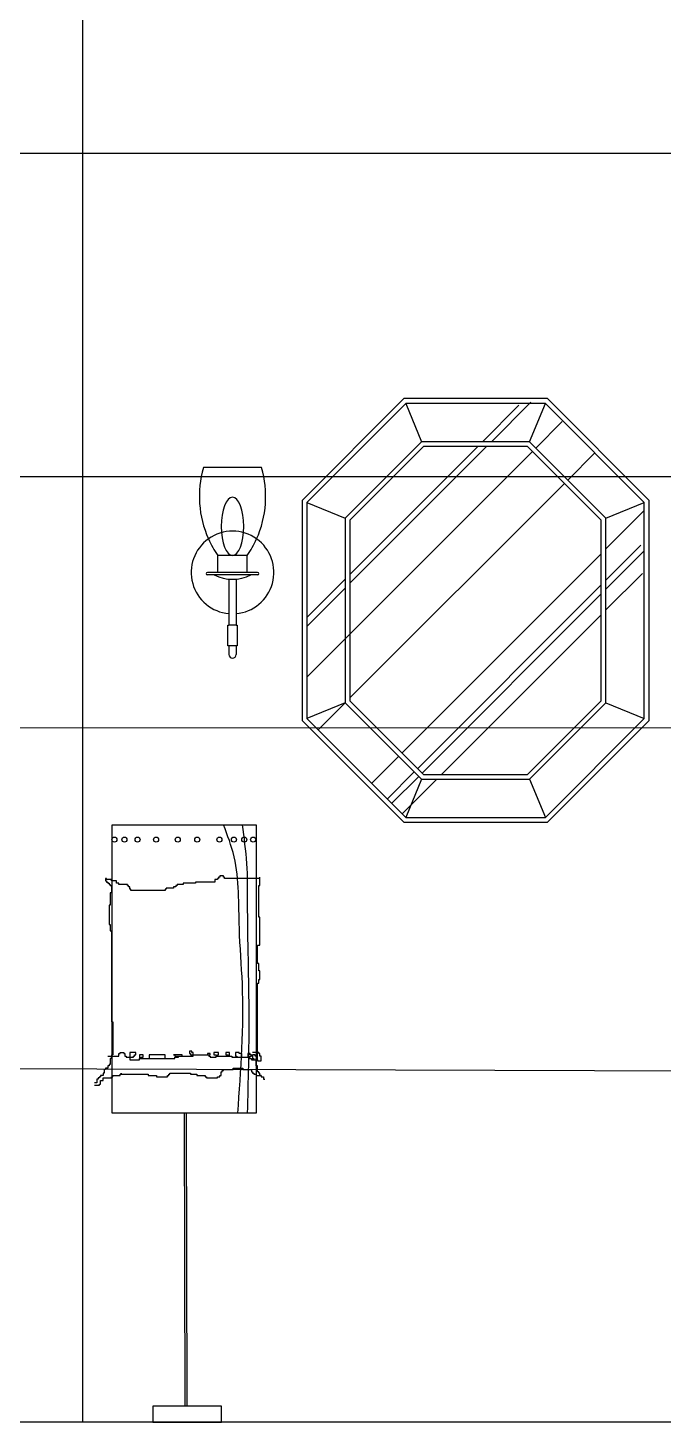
# Model space of a CAD drawing. Extents: x 10753 to 18704, y -5361 to 1140.
# Drawn here: x 13148.2 to 13188.9, y -3575 to -3485.8 of the extents above; entities that cross this region are included whole.
import ezdxf

# ---------------------------------------------------------------- set-up
doc = ezdxf.new("R2010")
doc.units = 0
doc.header["$LTSCALE"] = 30
doc.header["$MEASUREMENT"] = 0
doc.layers.get('0').update_dxf_attribs({"linetype": 'CONTINUOUS'})
doc.layers.add('bath', color=23, linetype='CONTINUOUS')
doc.layers.add('WALL', color=2, linetype='CONTINUOUS')

msp = doc.modelspace()

# ---------------------------------------------------------------- linework, layer by layer
at = {"color": 230}
for p, q in [((13136.26834, -3493.79584), (13333.80021, -3493.79584)), ((13137.11765, -3514.47988), (13344.6565, -3514.47988)), ((13128.95317, -3530.5431), (13334.01733, -3530.57601)), ((13138.5655, -3552.33419), (13350.08461, -3553.0665))]:
    msp.add_line(p, q, dxfattribs=at)
at = {"color": 1}
msp.add_line((13161.95125, -3552.41442), (13162.49645, -3552.41442), dxfattribs=at)
at = {"color": 3}
msp.add_line((13156.18316, -3574.9774), (13160.57098, -3574.9774), dxfattribs=at)
at = {"layer": 'bath'}
for p, q in [((13172.24399, -3509.50504), (13165.73849, -3516.01055)), ((13181.44416, -3509.50504), (13172.24399, -3509.50504)), ((13187.94967, -3516.01055), (13181.44416, -3509.50504)), ((13172.37102, -3509.81172), (13166.04516, -3516.13757)), ((13172.37102, -3509.81172), (13173.38724, -3512.26509)), ((13181.31714, -3509.81172), (13172.37102, -3509.81172)), ((13177.28664, -3512.26509), (13179.62169, -3509.93005)), ((13177.85846, -3512.26509), (13180.38379, -3509.73976)), ((13180.30091, -3512.26509), (13181.31714, -3509.81172)), ((13187.64299, -3516.13757), (13181.31714, -3509.81172)), ((13180.69837, -3512.66255), (13182.38429, -3510.97663)), ((13173.38724, -3512.26509), (13168.49854, -3517.1538)), ((13180.30091, -3512.26509), (13173.38724, -3512.26509)), ((13185.18962, -3517.1538), (13180.30091, -3512.26509)), ((13166.04516, -3527.31576), (13180.48152, -3512.8794)), ((13168.80521, -3521.31834), (13177.55178, -3512.57177)), ((13168.80521, -3520.74652), (13176.97997, -3512.57177)), ((13173.51427, -3512.57177), (13168.80521, -3517.28083)), ((13180.17389, -3512.57177), (13173.51427, -3512.57177)), ((13184.88294, -3517.28083), (13180.17389, -3512.57177)), ((13182.74526, -3514.70945), (13184.48007, -3512.97465)), ((13163.142, -3513.91552), (13159.42883, -3513.91552)), ((13168.80521, -3528.6495), (13182.52841, -3514.9263)), ((13165.73849, -3516.01055), (13165.73849, -3530.10272)), ((13166.04516, -3516.13757), (13168.49854, -3517.1538)), ((13166.04516, -3516.13757), (13166.04516, -3529.97569)), ((13185.18962, -3517.1538), (13187.64299, -3516.13757)), ((13185.18962, -3519.11935), (13187.62372, -3516.68524)), ((13187.64299, -3529.97569), (13187.64299, -3516.13757)), ((13187.94967, -3530.10272), (13187.94967, -3516.01055)), ((13168.49854, -3517.1538), (13168.49854, -3528.95947)), ((13168.80521, -3517.28083), (13168.80521, -3528.83244)), ((13184.88294, -3528.83244), (13184.88294, -3517.28083)), ((13185.18962, -3528.95947), (13185.18962, -3517.1538)), ((13172.14087, -3532.1681), (13184.88294, -3519.42602)), ((13185.18962, -3521.11713), (13187.4332, -3518.87355)), ((13185.18962, -3521.68823), (13187.62372, -3519.25412)), ((13162.22424, -3519.54315), (13160.34659, -3519.54315)), ((13160.34659, -3520.62282), (13160.34659, -3519.54315)), ((13162.22424, -3520.62282), (13162.22424, -3519.54315)), ((13162.89069, -3520.62282), (13159.68014, -3520.62282)), ((13162.89069, -3520.77611), (13159.68014, -3520.77611)), ((13161.05955, -3521.06105), (13161.05955, -3523.25861)), ((13161.51128, -3521.06105), (13161.51128, -3523.25861)), ((13166.04516, -3523.50658), (13168.49854, -3521.0532)), ((13185.18962, -3523.02012), (13187.52846, -3520.68127)), ((13166.04516, -3524.07839), (13168.49854, -3521.62501)), ((13173.13976, -3533.16699), (13184.88294, -3521.4238)), ((13173.42531, -3533.45254), (13184.88294, -3521.9949)), ((13161.05955, -3523.25861), (13161.05955, -3524.00289)), ((13161.51128, -3523.25861), (13161.51128, -3524.00289)), ((13174.66823, -3533.5415), (13184.88294, -3523.32679)), ((13160.9821, -3525.32283), (13160.9821, -3524.00289)), ((13160.9821, -3524.00289), (13161.05955, -3524.00289)), ((13161.51128, -3524.00289), (13161.05955, -3524.00289)), ((13161.51128, -3524.00289), (13161.58873, -3524.00289)), ((13161.58873, -3524.00289), (13161.58873, -3525.32283)), ((13161.05955, -3525.32283), (13160.9821, -3525.32283)), ((13161.51128, -3525.32283), (13161.05955, -3525.32283)), ((13161.05955, -3525.32283), (13161.05955, -3525.87594)), ((13161.58873, -3525.32283), (13161.51128, -3525.32283)), ((13161.51128, -3525.32283), (13161.51128, -3525.87594)), ((13168.49854, -3528.95947), (13166.04516, -3529.97569)), ((13166.76209, -3530.69262), (13168.49854, -3528.95617)), ((13168.49854, -3528.95947), (13173.38724, -3533.84817)), ((13168.80521, -3528.83244), (13173.51427, -3533.5415)), ((13180.17389, -3533.5415), (13184.88294, -3528.83244)), ((13180.30091, -3533.84817), (13185.18962, -3528.95947)), ((13185.18962, -3528.95947), (13187.64299, -3529.97569)), ((13165.73849, -3530.10272), (13172.24399, -3536.60822)), ((13166.04516, -3529.97569), (13172.37102, -3536.30155)), ((13181.31714, -3536.30155), (13187.64299, -3529.97569)), ((13181.44416, -3536.60822), (13187.94967, -3530.10272)), ((13170.18922, -3534.11975), (13171.92402, -3532.38495)), ((13171.18811, -3535.11864), (13172.92291, -3533.38384)), ((13171.47366, -3535.40419), (13173.20846, -3533.66939)), ((13173.51427, -3533.5415), (13180.17389, -3533.5415)), ((13172.1396, -3536.07013), (13174.36156, -3533.84817)), ((13173.38724, -3533.84817), (13172.37102, -3536.30155)), ((13173.38724, -3533.84817), (13180.30091, -3533.84817)), ((13180.30091, -3533.84817), (13181.31714, -3536.30155)), ((13172.37102, -3536.30155), (13181.31714, -3536.30155)), ((13153.58273, -3536.76663), (13162.80912, -3536.76663)), ((13153.58273, -3555.21942), (13153.58273, -3536.76663)), ((13162.80912, -3536.76663), (13162.80912, -3555.21942)), ((13172.24399, -3536.60822), (13181.44416, -3536.60822)), ((13153.228, -3540.19281), (13153.15011, -3540.19281)), ((13153.15011, -3540.19281), (13153.15011, -3540.3485)), ((13153.15011, -3540.3485), (13153.228, -3540.3485)), ((13153.228, -3540.27066), (13153.228, -3540.19281)), ((13153.53953, -3540.27066), (13153.228, -3540.27066)), ((13153.228, -3540.3485), (13153.228, -3540.42634)), ((13153.228, -3540.42634), (13153.30588, -3540.42634)), ((13153.30588, -3540.42634), (13153.30588, -3540.5042)), ((13153.30588, -3540.5042), (13153.38377, -3540.5042)), ((13153.38377, -3540.5042), (13153.38377, -3540.58204)), ((13153.38377, -3540.58204), (13153.46166, -3540.58204)), ((13153.46166, -3540.58204), (13153.46166, -3540.65989)), ((13153.46166, -3540.65989), (13153.53953, -3540.65989)), ((13153.53953, -3540.3485), (13153.53953, -3540.27066)), ((13153.85108, -3540.3485), (13153.53953, -3540.3485)), ((13153.53953, -3540.65989), (13153.53953, -3541.12695)), ((13153.85108, -3540.5042), (13153.85108, -3540.3485)), ((13154.00686, -3540.5042), (13153.85108, -3540.5042)), ((13154.00686, -3540.58204), (13154.00686, -3540.5042)), ((13154.55206, -3540.58204), (13154.00686, -3540.58204)), ((13154.55206, -3540.65989), (13154.55206, -3540.58204)), ((13154.62996, -3540.65989), (13154.55206, -3540.65989)), ((13154.62996, -3540.73773), (13154.62996, -3540.65989)), ((13154.70783, -3540.73773), (13154.62996, -3540.73773)), ((13154.70783, -3540.89342), (13154.70783, -3540.73773)), ((13157.51173, -3540.81557), (13157.04442, -3540.81557)), ((13157.04442, -3540.81557), (13157.04442, -3540.89342)), ((13157.6675, -3540.73773), (13157.51173, -3540.73773)), ((13157.51173, -3540.73773), (13157.51173, -3540.81557)), ((13157.74539, -3540.65989), (13157.6675, -3540.65989)), ((13157.6675, -3540.65989), (13157.6675, -3540.73773)), ((13158.13483, -3540.58204), (13157.74539, -3540.58204)), ((13157.74539, -3540.58204), (13157.74539, -3540.65989)), ((13158.91369, -3540.5042), (13158.13483, -3540.5042)), ((13158.13483, -3540.5042), (13158.13483, -3540.58204)), ((13160.15985, -3540.42634), (13158.91369, -3540.42634)), ((13158.91369, -3540.42634), (13158.91369, -3540.5042)), ((13160.31564, -3540.27066), (13160.15985, -3540.27066)), ((13160.15985, -3540.27066), (13160.15985, -3540.42634)), ((13160.39353, -3540.19281), (13160.31564, -3540.19281)), ((13160.31564, -3540.19281), (13160.31564, -3540.27066)), ((13160.4714, -3540.11497), (13160.39353, -3540.11497)), ((13160.39353, -3540.11497), (13160.39353, -3540.19281)), ((13160.70506, -3540.03713), (13160.4714, -3540.03713)), ((13160.4714, -3540.03713), (13160.4714, -3540.11497)), ((13160.70506, -3540.11497), (13160.70506, -3540.03713)), ((13160.78295, -3540.11497), (13160.70506, -3540.11497)), ((13160.78295, -3540.19281), (13160.78295, -3540.11497)), ((13162.96376, -3540.19281), (13160.78295, -3540.19281)), ((13162.96376, -3542.68385), (13162.96376, -3540.65989)), ((13162.96376, -3540.65989), (13163.04165, -3540.65989)), ((13163.04165, -3540.65989), (13163.04165, -3540.11497)), ((13153.53953, -3541.12695), (13153.46166, -3541.12695)), ((13153.46166, -3541.12695), (13153.46166, -3541.9054)), ((13154.78572, -3540.89342), (13154.70783, -3540.89342)), ((13154.78572, -3540.97126), (13154.78572, -3540.89342)), ((13156.96653, -3540.97126), (13154.78572, -3540.97126)), ((13157.04442, -3540.89342), (13156.96653, -3540.89342)), ((13156.96653, -3540.89342), (13156.96653, -3540.97126)), ((13153.46166, -3541.9054), (13153.38377, -3541.9054)), ((13153.38377, -3541.9054), (13153.38377, -3543.15091)), ((13153.38377, -3543.15091), (13153.46166, -3543.15091)), ((13153.46166, -3543.15091), (13153.46166, -3543.54014)), ((13153.46166, -3543.54014), (13153.53953, -3543.54014)), ((13153.53953, -3543.54014), (13153.53953, -3549.37848)), ((13163.04165, -3542.68385), (13162.96376, -3542.68385)), ((13163.04165, -3544.47427), (13163.04165, -3542.68385)), ((13162.88587, -3545.64194), (13162.88587, -3544.47427)), ((13162.88587, -3544.47427), (13163.04165, -3544.47427)), ((13162.96376, -3545.64194), (13162.88587, -3545.64194)), ((13162.96376, -3546.109), (13162.96376, -3545.64194)), ((13163.04165, -3546.109), (13162.96376, -3546.109)), ((13163.04165, -3546.65392), (13163.04165, -3546.109)), ((13162.88587, -3551.79166), (13162.88587, -3546.88745)), ((13162.88587, -3546.88745), (13162.96376, -3546.88745)), ((13162.96376, -3546.88745), (13162.96376, -3546.65392)), ((13162.96376, -3546.65392), (13163.04165, -3546.65392)), ((13153.53953, -3549.37848), (13153.61742, -3549.37848)), ((13153.61742, -3549.37848), (13153.61742, -3551.48029)), ((13153.30588, -3551.55813), (13154.00686, -3551.55813)), ((13153.61742, -3551.48029), (13153.53953, -3551.48029)), ((13153.53953, -3551.48029), (13153.53953, -3551.71382)), ((13154.00686, -3551.55813), (13154.00686, -3551.40244)), ((13154.00686, -3551.40244), (13154.08473, -3551.40244)), ((13154.08473, -3551.40244), (13154.08473, -3551.3246)), ((13154.08473, -3551.3246), (13154.31841, -3551.3246)), ((13154.31841, -3551.3246), (13154.31841, -3551.40244)), ((13154.31841, -3551.40244), (13154.39628, -3551.40244)), ((13154.39628, -3551.40244), (13154.39628, -3551.55813)), ((13154.39628, -3551.55813), (13154.47417, -3551.55813)), ((13154.47417, -3551.55813), (13154.47417, -3551.63597)), ((13155.09727, -3551.3246), (13154.70783, -3551.3246)), ((13154.70783, -3551.3246), (13154.70783, -3551.79166)), ((13154.94148, -3551.63597), (13154.94148, -3551.55813)), ((13154.94148, -3551.55813), (13155.01938, -3551.55813)), ((13155.01938, -3551.55813), (13155.01938, -3551.48029)), ((13155.01938, -3551.48029), (13155.09727, -3551.48029)), ((13155.09727, -3551.48029), (13155.09727, -3551.3246)), ((13155.56458, -3551.48029), (13155.33092, -3551.48029)), ((13155.33092, -3551.48029), (13155.33092, -3551.71382)), ((13155.56458, -3551.63597), (13155.56458, -3551.48029)), ((13156.96653, -3551.48029), (13155.95402, -3551.48029)), ((13155.95402, -3551.48029), (13155.95402, -3551.71382)), ((13156.96653, -3551.71382), (13156.96653, -3551.48029)), ((13158.05694, -3551.48029), (13157.51173, -3551.48029)), ((13157.51173, -3551.48029), (13157.58962, -3551.48029)), ((13157.58962, -3551.48029), (13157.58962, -3551.55813)), ((13157.58962, -3551.55813), (13158.7579, -3551.55813)), ((13157.82328, -3551.63597), (13157.82328, -3551.55813)), ((13157.82328, -3551.55813), (13158.05694, -3551.55813)), ((13158.05694, -3551.55813), (13158.05694, -3551.48029)), ((13158.68003, -3551.24676), (13158.52425, -3551.24676)), ((13158.52425, -3551.24676), (13158.52425, -3551.40244)), ((13158.52425, -3551.40244), (13158.60214, -3551.40244)), ((13158.60214, -3551.40244), (13158.60214, -3551.48029)), ((13158.60214, -3551.48029), (13159.84833, -3551.48029)), ((13158.68003, -3551.3246), (13158.68003, -3551.24676)), ((13158.7579, -3551.3246), (13158.68003, -3551.3246)), ((13158.7579, -3551.55813), (13158.7579, -3551.3246)), ((13159.84833, -3551.40244), (13159.69254, -3551.40244)), ((13159.69254, -3551.40244), (13159.69254, -3551.48029)), ((13159.69254, -3551.48029), (13159.77043, -3551.48029)), ((13159.77043, -3551.48029), (13159.77043, -3551.55813)), ((13159.77043, -3551.55813), (13159.84833, -3551.55813)), ((13159.84833, -3551.48029), (13159.84833, -3551.40244)), ((13159.84833, -3551.55813), (13159.84833, -3551.63597)), ((13160.39353, -3551.3246), (13160.08198, -3551.3246)), ((13160.08198, -3551.3246), (13160.08198, -3551.48029)), ((13160.08198, -3551.48029), (13160.23775, -3551.48029)), ((13160.23775, -3551.48029), (13160.23775, -3551.55813)), ((13160.23775, -3551.63597), (13160.23775, -3551.55813)), ((13160.23775, -3551.55813), (13160.31564, -3551.55813)), ((13160.23775, -3551.55813), (13161.0945, -3551.55813)), ((13160.31564, -3551.55813), (13160.31564, -3551.48029)), ((13160.31564, -3551.48029), (13160.39353, -3551.48029)), ((13160.39353, -3551.48029), (13160.39353, -3551.3246)), ((13161.0945, -3551.3246), (13160.86084, -3551.3246)), ((13160.86084, -3551.3246), (13160.86084, -3551.48029)), ((13160.86084, -3551.48029), (13161.0166, -3551.48029)), ((13161.0166, -3551.48029), (13161.0166, -3551.55813)), ((13161.0166, -3551.55813), (13161.25026, -3551.55813)), ((13161.0945, -3551.55813), (13161.0945, -3551.3246)), ((13161.25026, -3551.55813), (13161.25026, -3551.63597)), ((13161.71759, -3551.3246), (13161.48393, -3551.3246)), ((13161.48393, -3551.3246), (13161.48393, -3551.55813)), ((13161.48393, -3551.55813), (13161.56181, -3551.55813)), ((13161.56181, -3551.55813), (13161.56181, -3551.63597)), ((13161.71759, -3551.40244), (13161.71759, -3551.3246)), ((13161.87335, -3551.40244), (13161.71759, -3551.40244)), ((13161.87335, -3551.63597), (13161.87335, -3551.40244)), ((13162.41856, -3551.40244), (13162.26279, -3551.40244)), ((13162.26279, -3551.40244), (13162.26279, -3551.63597)), ((13162.41856, -3551.48029), (13162.41856, -3551.40244)), ((13162.49645, -3551.48029), (13162.41856, -3551.48029)), ((13162.41856, -3551.63597), (13162.41856, -3551.55813)), ((13162.41856, -3551.55813), (13162.49645, -3551.55813)), ((13162.49645, -3551.55813), (13162.49645, -3551.48029)), ((13162.96376, -3551.3246), (13162.57434, -3551.3246)), ((13162.7301, -3551.48029), (13162.57434, -3551.48029)), ((13162.57434, -3551.48029), (13162.57434, -3551.71382)), ((13162.7301, -3551.55813), (13162.7301, -3551.48029)), ((13162.88587, -3551.55813), (13162.7301, -3551.55813)), ((13162.88587, -3551.79166), (13162.88587, -3551.55813)), ((13162.96376, -3551.40244), (13162.96376, -3551.3246)), ((13163.04165, -3551.40244), (13162.96376, -3551.40244)), ((13163.04165, -3551.55813), (13163.04165, -3551.40244)), ((13163.11954, -3551.55813), (13163.04165, -3551.55813)), ((13163.11954, -3551.8695), (13163.11954, -3551.55813)), ((13153.15011, -3552.41442), (13153.07222, -3552.41442)), ((13153.07222, -3552.41442), (13153.07222, -3552.64795)), ((13153.30588, -3552.33658), (13153.15011, -3552.33658)), ((13153.15011, -3552.33658), (13153.15011, -3552.41442)), ((13153.38377, -3552.18089), (13153.30588, -3552.18089)), ((13153.30588, -3552.18089), (13153.30588, -3552.33658)), ((13153.46166, -3552.10304), (13153.38377, -3552.10304)), ((13153.38377, -3552.10304), (13153.38377, -3552.18089)), ((13153.53953, -3551.71382), (13153.46166, -3551.71382)), ((13153.46166, -3551.71382), (13153.46166, -3552.10304)), ((13154.47417, -3551.63597), (13154.94148, -3551.63597)), ((13154.70783, -3551.79166), (13155.33092, -3551.79166)), ((13155.33092, -3551.79166), (13155.33092, -3551.71382)), ((13155.33092, -3551.71382), (13155.40881, -3551.71382)), ((13155.33092, -3551.71382), (13156.96653, -3551.71382)), ((13155.40881, -3551.71382), (13155.40881, -3551.63597)), ((13155.40881, -3551.63597), (13155.56458, -3551.63597)), ((13155.95402, -3551.71382), (13157.58962, -3551.71382)), ((13157.58962, -3551.71382), (13157.58962, -3551.63597)), ((13157.58962, -3551.63597), (13157.82328, -3551.63597)), ((13159.84833, -3551.63597), (13160.23775, -3551.63597)), ((13160.70506, -3552.49227), (13160.70506, -3552.41442)), ((13160.70506, -3552.41442), (13161.32815, -3552.41442)), ((13161.25026, -3551.63597), (13161.87335, -3551.63597)), ((13161.32815, -3552.41442), (13161.32815, -3552.33658)), ((13161.32815, -3552.33658), (13161.95125, -3552.33658)), ((13161.56181, -3551.63597), (13162.41856, -3551.63597)), ((13161.95125, -3552.33658), (13161.95125, -3552.41442)), ((13162.26279, -3551.63597), (13162.34066, -3551.63597)), ((13162.34066, -3551.63597), (13162.34066, -3551.71382)), ((13162.34066, -3551.71382), (13162.49645, -3551.71382)), ((13162.49645, -3551.71382), (13162.49645, -3551.79166)), ((13162.49645, -3551.79166), (13162.88587, -3551.79166)), ((13162.49645, -3552.41442), (13162.49645, -3552.57011)), ((13162.57434, -3551.71382), (13162.65221, -3551.71382)), ((13162.65221, -3551.71382), (13162.65221, -3551.79166)), ((13162.65221, -3551.79166), (13162.88587, -3551.79166)), ((13162.80799, -3552.18089), (13162.80799, -3551.71382)), ((13162.80799, -3551.71382), (13162.88587, -3551.71382)), ((13162.80799, -3551.79166), (13162.88587, -3551.79166)), ((13162.88587, -3552.18089), (13162.80799, -3552.18089)), ((13162.88587, -3551.79166), (13162.88587, -3551.8695)), ((13162.88587, -3551.8695), (13163.11954, -3551.8695)), ((13162.88587, -3552.57011), (13162.88587, -3552.18089)), ((13152.60491, -3553.27072), (13152.44913, -3553.27072)), ((13152.6828, -3553.03717), (13152.60491, -3553.03717)), ((13152.60491, -3553.03717), (13152.60491, -3553.27072)), ((13152.76067, -3552.95933), (13152.6828, -3552.95933)), ((13152.6828, -3552.95933), (13152.6828, -3553.03717)), ((13152.83856, -3552.88148), (13152.76067, -3552.88148)), ((13152.76067, -3552.88148), (13152.76067, -3552.95933)), ((13152.76067, -3553.4264), (13152.76067, -3553.34856)), ((13152.76067, -3553.34856), (13152.83856, -3553.34856)), ((13152.99433, -3552.80364), (13152.83856, -3552.80364)), ((13152.83856, -3552.80364), (13152.83856, -3552.88148)), ((13152.83856, -3553.34856), (13152.83856, -3553.11503)), ((13152.83856, -3553.11503), (13152.99433, -3553.11503)), ((13153.07222, -3552.64795), (13152.99433, -3552.64795)), ((13152.99433, -3552.64795), (13152.99433, -3552.80364)), ((13152.99433, -3553.11503), (13152.99433, -3552.95933)), ((13152.99433, -3552.95933), (13153.53953, -3552.95933)), ((13153.53953, -3552.95933), (13153.53953, -3552.88148)), ((13153.53953, -3552.88148), (13153.61742, -3552.88148)), ((13153.61742, -3552.88148), (13153.61742, -3552.80364)), ((13153.61742, -3552.80364), (13154.08473, -3552.80364)), ((13154.08473, -3552.80364), (13154.08473, -3552.7258)), ((13154.08473, -3552.7258), (13154.16263, -3552.7258)), ((13154.16263, -3552.7258), (13154.16263, -3552.64795)), ((13154.16263, -3552.64795), (13154.16263, -3552.7258)), ((13154.16263, -3552.7258), (13155.87612, -3552.7258)), ((13155.87612, -3552.7258), (13155.87612, -3552.80364)), ((13155.87612, -3552.80364), (13156.42133, -3552.80364)), ((13156.42133, -3552.80364), (13156.42133, -3552.88148)), ((13156.42133, -3552.88148), (13157.12229, -3552.88148)), ((13157.12229, -3552.88148), (13157.12229, -3552.80364)), ((13157.12229, -3552.80364), (13157.20019, -3552.80364)), ((13157.20019, -3552.80364), (13157.20019, -3552.7258)), ((13157.20019, -3552.7258), (13157.27808, -3552.7258)), ((13157.27808, -3552.7258), (13157.27808, -3552.64795)), ((13157.27808, -3552.64795), (13158.60214, -3552.64795)), ((13158.60214, -3552.64795), (13158.60214, -3552.7258)), ((13158.60214, -3552.7258), (13158.99158, -3552.7258)), ((13158.99158, -3552.7258), (13158.99158, -3552.80364)), ((13158.99158, -3552.80364), (13159.53678, -3552.80364)), ((13159.53678, -3552.80364), (13159.53678, -3552.88148)), ((13159.53678, -3552.88148), (13159.61465, -3552.88148)), ((13159.61465, -3552.88148), (13159.61465, -3552.95933)), ((13159.61465, -3552.95933), (13160.31564, -3552.95933)), ((13160.31564, -3552.95933), (13160.31564, -3552.88148)), ((13160.31564, -3552.88148), (13160.4714, -3552.88148)), ((13160.4714, -3552.88148), (13160.4714, -3552.80364)), ((13160.4714, -3552.80364), (13160.54929, -3552.80364)), ((13160.54929, -3552.80364), (13160.54929, -3552.57011)), ((13160.54929, -3552.57011), (13160.62718, -3552.57011)), ((13160.62718, -3552.57011), (13160.62718, -3552.49227)), ((13160.62718, -3552.49227), (13160.70506, -3552.49227)), ((13162.49645, -3552.57011), (13162.57434, -3552.57011)), ((13162.57434, -3552.57011), (13162.57434, -3552.64795)), ((13162.57434, -3552.64795), (13162.65221, -3552.64795)), ((13162.65221, -3552.64795), (13162.65221, -3552.7258)), ((13162.65221, -3552.7258), (13162.80799, -3552.7258)), ((13162.80799, -3552.7258), (13162.80799, -3552.80364)), ((13162.80799, -3552.80364), (13163.11954, -3552.80364)), ((13162.96376, -3552.57011), (13162.88587, -3552.57011)), ((13162.96376, -3552.64795), (13162.96376, -3552.57011)), ((13163.04165, -3552.64795), (13162.96376, -3552.64795)), ((13163.04165, -3552.80364), (13163.04165, -3552.64795)), ((13163.11954, -3552.80364), (13163.04165, -3552.80364)), ((13163.11954, -3552.80364), (13163.11954, -3552.88148)), ((13163.11954, -3552.88148), (13163.27531, -3552.88148)), ((13163.27531, -3552.88148), (13163.27531, -3553.03717)), ((13163.27531, -3553.03717), (13163.3532, -3553.03717)), ((13152.44913, -3553.4264), (13152.76067, -3553.4264)), ((13162.80912, -3555.21942), (13153.58273, -3555.21942)), ((13158.25405, -3573.95524), (13158.21352, -3555.21942)), ((13158.37707, -3573.95524), (13158.33654, -3555.21942)), ((13156.18316, -3573.95524), (13156.18316, -3574.9774)), ((13160.57098, -3573.95524), (13156.18316, -3573.95524)), ((13160.57098, -3574.9774), (13160.57098, -3573.95524))]:
    msp.add_line(p, q, dxfattribs=at)
for centre in [(13153.72494, -3537.71649), (13154.36262, -3537.71649), (13155.20527, -3537.71649), (13156.38955, -3537.71649), (13157.77877, -3537.71649), (13159.03136, -3537.71649), (13160.44338, -3537.71649), (13161.37712, -3537.71649), (13162.0376, -3537.71649), (13162.60694, -3537.71649)]:
    msp.add_circle(centre, 0.16238, dxfattribs=at)
for centre, radius, start, end in [((13165.77183, -3515.76974), 6.60847, 163.7050542, 204.1571658), ((13156.79899, -3515.76974), 6.60847, 335.7960864, 16.2949458), ((13161.28541, -3520.62282), 2.64545, 125.689089, 265.1022497), ((13161.28541, -3520.62282), 2.64545, 54.310911, 125.689089), ((13165.77183, -3515.76974), 6.60847, 204.1571658, 214.8196967), ((13161.28541, -3520.62282), 2.64545, 274.8977503, 54.310911), ((13156.79899, -3515.76974), 6.60847, 325.1803033, 335.8428342), ((13159.68014, -3520.69946), 0.07664, 90, 270), ((13161.28541, -3518.5317), 2.52935, 242.5415619, 297.4584381), ((13162.89069, -3520.69946), 0.07664, 270, 90), ((13161.28541, -3525.87594), 0.22586, 180, 0)]:
    msp.add_arc(centre, radius, start, end, dxfattribs=at)
at = {"layer": 'bath', "extrusion": (0, 0, -1)}
msp.add_ellipse((13161.28541, -3517.67556), major_axis=(0, -1.86759), ratio=0.38590586, dxfattribs=at)
at = {"layer": 'bath'}
for points in [[(13161.62595, -3555.21942), (13161.91488, -3546.94044), (13161.72227, -3543.37887), (13161.38517, -3538.80659), (13160.71101, -3536.76663)], [(13162.25196, -3555.21942), (13162.34828, -3549.05813), (13162.25196, -3541.74247), (13162.20382, -3539.23975), (13161.91488, -3536.76663)]]:
    msp.add_spline(points, degree=3, dxfattribs=at)
at = {"layer": 'WALL', "color": 9}
for p, q in [((13151.69841, -3574.9774), (13151.69841, -3452.9774)), ((13232.17445, -3574.9774), (13038.46339, -3574.9774))]:
    msp.add_line(p, q, dxfattribs=at)

doc.saveas('drawing.dxf')
